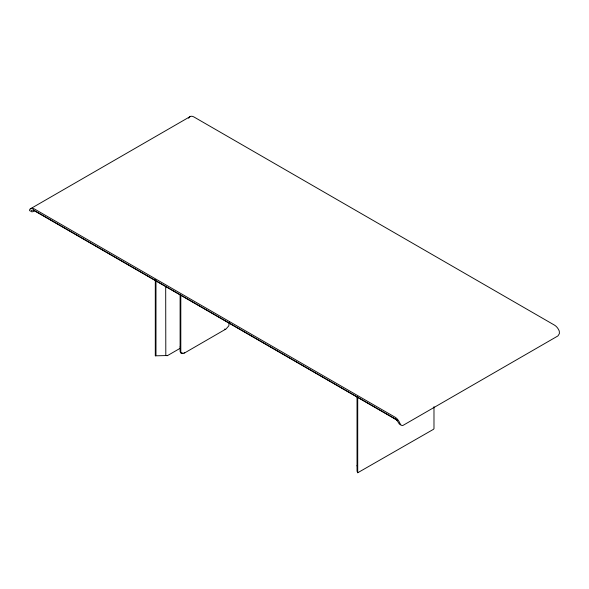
<?xml version="1.0" encoding="UTF-8"?>
<svg xmlns="http://www.w3.org/2000/svg" width="589" height="589" viewBox="0 0 589 589"><rect width="100%" height="100%" fill="white"/><g stroke="black" fill="none" stroke-linecap="round" stroke-linejoin="round"><path stroke-width="0.88" d="M188.627 118.271L188.885 117.852M433.983 406.675L433.983 428.726L433.32 429.41L357.729 472.753L357.03 471.134L357.03 396.817M180.808 294.986L180.808 351.935C180.735 354.041 183.54 353.842 184.725 352.877L226.095 328.942L228.804 325.827L229.335 322.08M30.282 208.881L190.409 116.431M397.59 420.458L34.353 210.744C33.897 212.033 29.693 212.379 31.423 210.457A5.883 3.394 60 0 1 34.53 210.648L397.31 420.119M165.693 286.35L165.811 355.542L167.313 355.704L180.337 348.202M155.312 279.657A109.893 63.45 60 0 1 155.29 284.215L155.29 355.881L155.982 355.057L155.982 280.931M155.525 355.822L167.651 355.528M182.693 353.054L180.823 352.966L180.109 351.537L180.109 294.375M400.711 424.794L399.386 424.132L397.95 421.857A5.883 3.394 60 0 0 395.02 418.779M30.319 211.061L29.516 210.545L29.722 209.478A7.841 4.528 60 0 1 34.53 209.043L395.02 417.174A7.841 4.528 60 0 1 399.828 423.152L401.102 425.229L402.537 425.538A3.608 2.128 -61.2 0 0 403.229 425.265L557.363 336.26A3.608 2.135 -61 0 0 558.055 335.774L559.41 333.565L559.278 331.092A7.841 4.528 60 0 0 554.47 325.121L193.98 116.99A7.841 4.528 60 0 0 189.172 117.417M33.345 209.978L34.53 210.648M224.718 328.986L225.41 329.384M184.033 352.472L184.725 352.877M34.353 210.744L33.242 210.037M357.214 466.098L357.03 465.531M180.477 347.878L180.109 346.737M357.486 472.43L357.722 472.753L357.722 401.087A109.893 63.45 60 0 1 357.707 396.507"/></g></svg>
